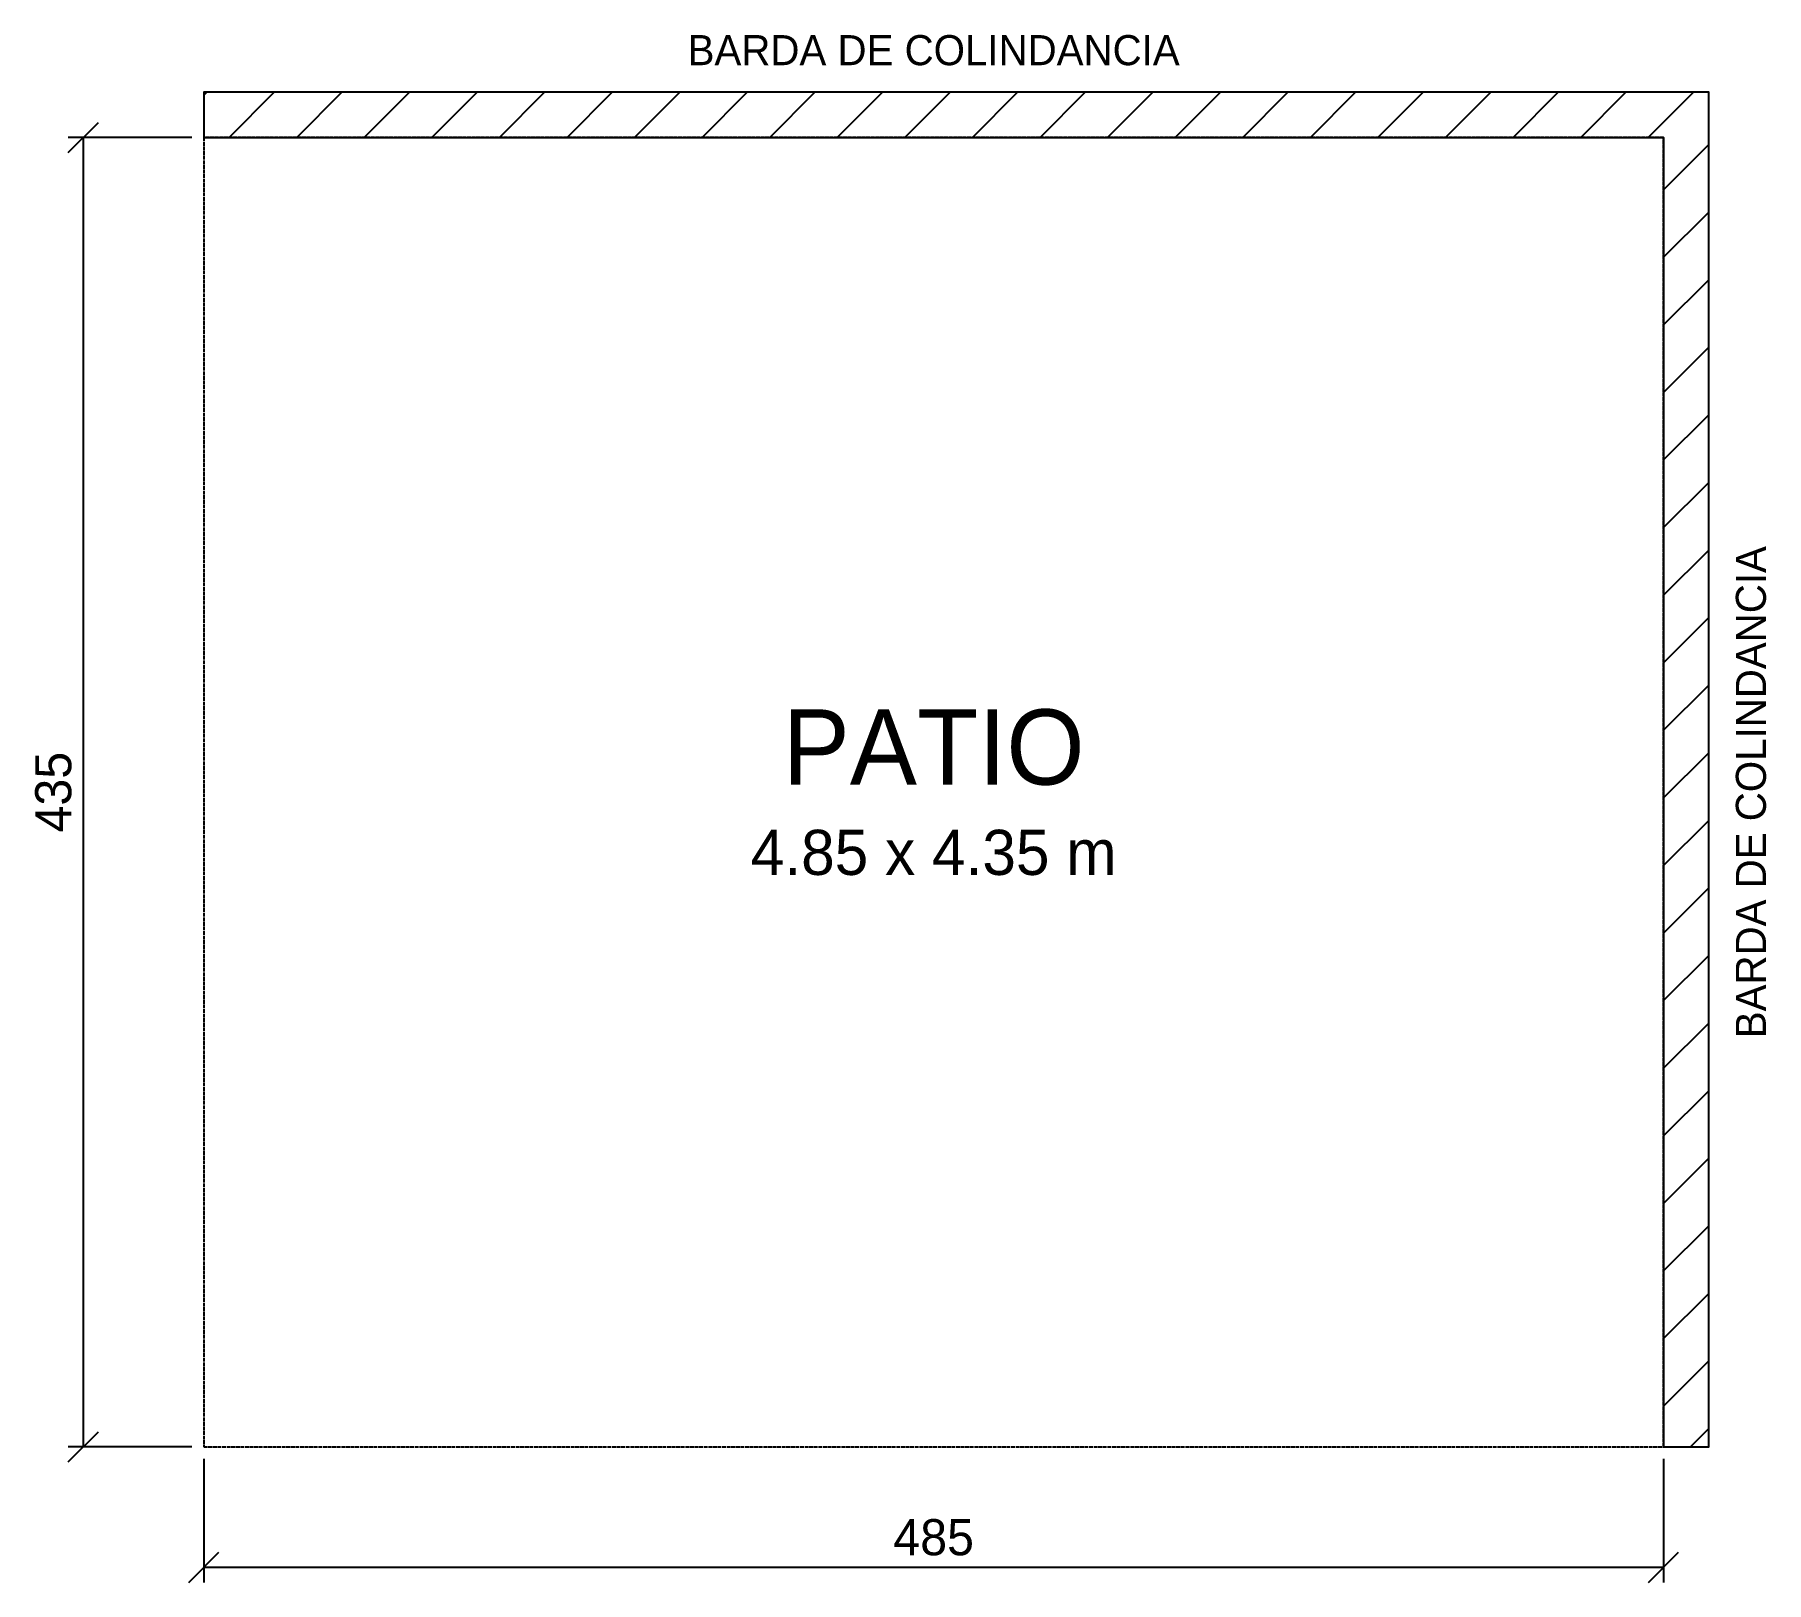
# Model space of a CAD drawing. Header units: centimetres. Extents: x -56 to 519, y -45 to 469.
import ezdxf
from ezdxf.enums import TextEntityAlignment as Align

# ---------------------------------------------------------------- set-up
doc = ezdxf.new("R2010")
doc.units = ezdxf.units.CM
doc.linetypes.add('DASHED', pattern=[1.524, 1.27, -0.254])
for name, color, linetype in [('BARDA', 7, 'Continuous'), ('COTAS', 2, 'Continuous'), ('PATIO', 3, 'Continuous'), ('TEXTO', 7, 'Continuous')]:
    doc.layers.add(name, color=color, linetype=linetype)

msp = doc.modelspace()

# ---------------------------------------------------------------- hatches: boundary and pattern name
at = {"layer": 'BARDA'}
h = msp.add_hatch(dxfattribs=at)
h.set_pattern_fill('ANSI31', scale=5)
h.paths.add_polyline_path([(0, 435), (485, 435), (485, 0), (500, 0), (500, 450), (0, 450)])

# ---------------------------------------------------------------- linework, layer by layer
msp.add_lwpolyline([(0, 435), (485, 435), (485, 0), (500, 0), (500, 450), (0, 450)], close=True, dxfattribs=at)
at = {"layer": 'COTAS'}
for p, q in [((-45, 430), (-35, 440)), ((-4, 435), (-45, 435)), ((-40, 0), (-40, 435)), ((-45, -5), (-35, 5)), ((-4, 0), (-45, 0)), ((0, -4), (0, -45)), ((485, -4), (485, -45)), ((-5, -45), (5, -35)), ((0, -40), (485, -40)), ((480, -45), (490, -35))]:
    msp.add_line(p, q, dxfattribs=at)
at = {"layer": 'PATIO', "linetype": 'DASHED'}
msp.add_lwpolyline([(0, 0), (485, 0), (485, 435), (0, 435)], close=True, dxfattribs=at)

# ---------------------------------------------------------------- texts
at = {"layer": 'COTAS'}
msp.add_text('435', height=12, rotation=90, dxfattribs=at).set_placement((-50, 217.5), align=Align.MIDDLE_CENTER)
msp.add_text('485', height=12, dxfattribs=at).set_placement((242.5, -30), align=Align.MIDDLE_CENTER)
at = {"layer": 'TEXTO'}
for s, height, p in [('BARDA DE COLINDANCIA', 10, (242.5, 464)), ('PATIO', 25, (242.5, 232.5)), ('4.85 x 4.35 m', 15, (242.5, 197.5))]:
    msp.add_text(s, height=height, dxfattribs=at).set_placement(p, align=Align.MIDDLE_CENTER)
msp.add_text('BARDA DE COLINDANCIA', height=10, rotation=90, dxfattribs=at).set_placement((514, 217.5), align=Align.MIDDLE_CENTER)

doc.saveas('drawing.dxf')
